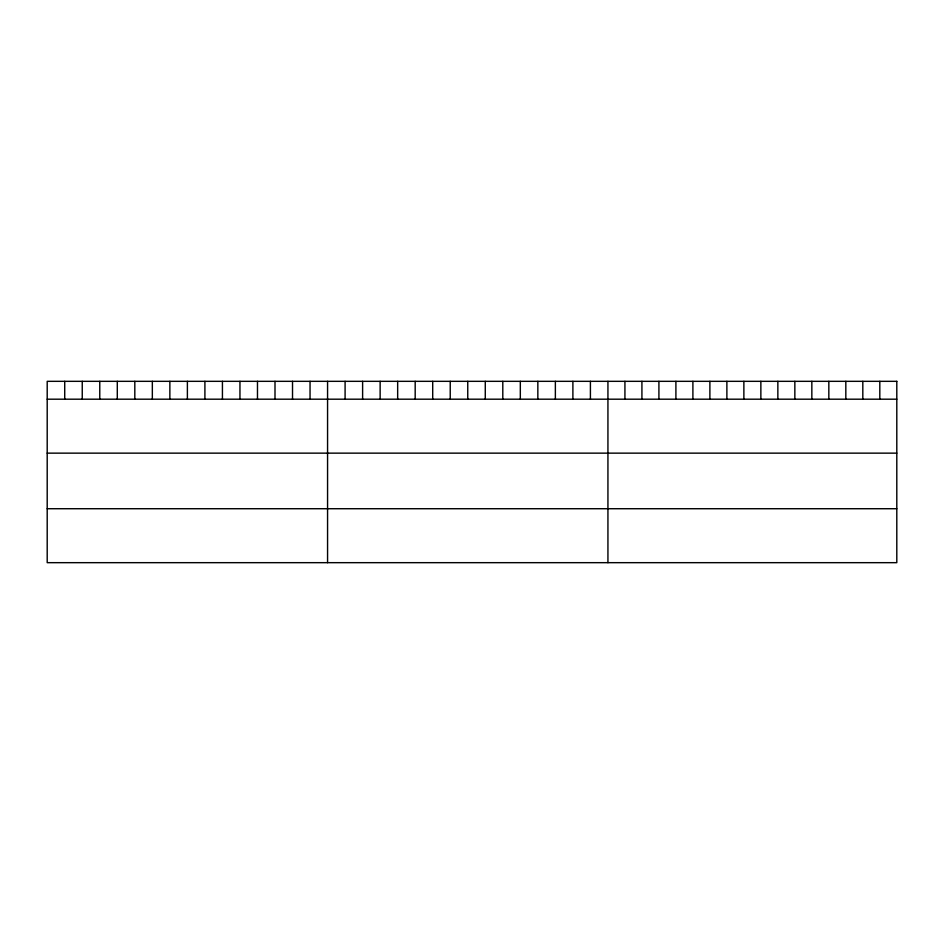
<?xml version="1.0" encoding="UTF-8"?>
<svg xmlns="http://www.w3.org/2000/svg" width="944" height="944" viewBox="0 0 944 944"><rect width="100%" height="100%" fill="white"/><g stroke="black" fill="none" stroke-linecap="round" stroke-linejoin="round"><path stroke-width="1.42" d="M47.2 399.194L896.8 399.194M47.2 453.144L896.8 453.144M47.2 508.722L896.8 508.722M879.808 381.329L879.808 399.194M862.816 381.329L862.816 399.194M845.824 381.329L845.824 399.194M828.832 381.329L828.832 399.194M811.84 381.329L811.84 399.194M794.848 381.329L794.848 399.194M777.856 381.329L777.856 399.194M760.864 381.329L760.864 399.194M743.872 381.329L743.872 399.194M726.88 381.329L726.88 399.194M709.888 381.329L709.888 399.194M692.896 381.329L692.896 399.194M675.904 381.329L675.904 399.194M658.912 381.329L658.912 399.194M641.92 381.329L641.92 399.194M624.928 381.329L624.928 399.194M607.936 381.329L607.936 562.671M590.413 381.329L590.413 399.194M572.89 381.329L572.89 399.194M555.367 381.329L555.367 399.194M537.844 381.329L537.844 399.194M520.321 381.329L520.321 399.194M502.798 381.329L502.798 399.194M485.275 381.329L485.275 399.194M467.752 381.329L467.752 399.194M450.229 381.329L450.229 399.194M432.706 381.329L432.706 399.194M415.183 381.329L415.183 399.194M397.66 381.329L397.66 399.194M380.137 381.329L380.137 399.194M362.614 381.329L362.614 399.194M345.091 381.329L345.091 399.194M327.568 381.329L327.568 562.671M310.045 381.329L310.045 399.194M292.522 381.329L292.522 399.194M274.999 381.329L274.999 399.194M257.476 381.329L257.476 399.194M239.953 381.329L239.953 399.194M222.43 381.329L222.43 399.194M204.907 381.329L204.907 399.194M187.384 381.329L187.384 399.194M169.861 381.329L169.861 399.194M152.338 381.329L152.338 399.194M134.815 381.329L134.815 399.194M117.292 381.329L117.292 399.194M99.769 381.329L99.769 399.194M82.246 381.329L82.246 399.194M64.723 381.329L64.723 399.194M896.8 381.329L47.2 381.329L47.2 562.671L896.8 562.671L896.8 381.329"/></g></svg>
